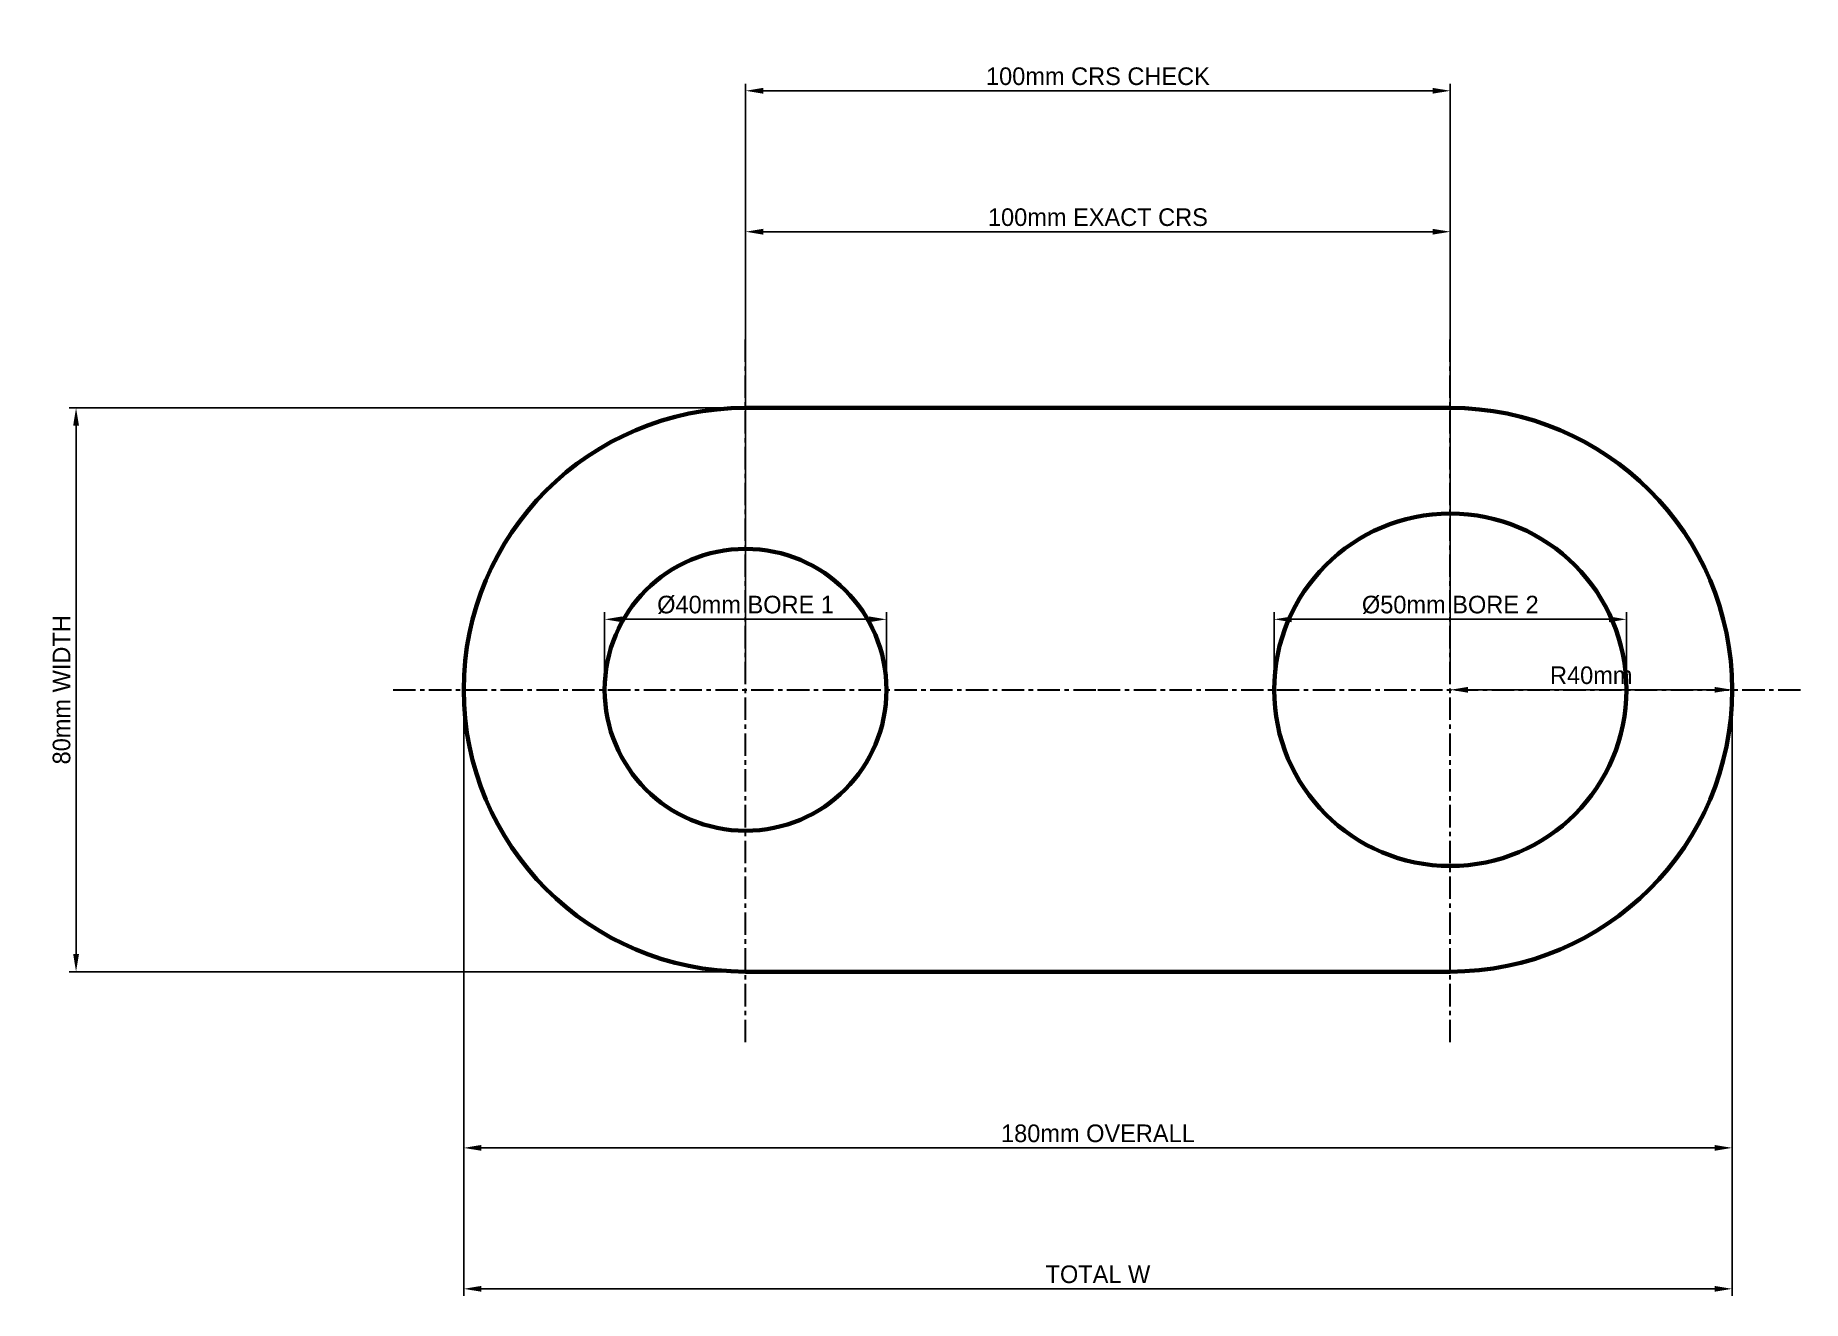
# Model space of a CAD drawing. Header units: metres. Extents: x -21 to 230, y 13 to 193.
import ezdxf

# ---------------------------------------------------------------- set-up
doc = ezdxf.new("R2010")
doc.units = ezdxf.units.M
doc.linetypes.add('CENTER', pattern=[5.08, 3.175, -0.635, 0.635, -0.635])
for name, color, linetype, lineweight in [('CENTERLINES', 7, 'CENTER', 30), ('DIMENSIONS', 7, 'Continuous', 30), ('GEOMETRY', 7, 'Continuous', 60)]:
    doc.layers.add(name, color=color, linetype=linetype, lineweight=lineweight)
doc.dimstyles.new('ENGINEERING_STYLE', dxfattribs={"dimtxt": 2.5, "dimasz": 2.5, "dimexe": 1, "dimexo": 1.5, "dimgap": 0.8, "dimtad": 1, "dimcen": 2.5, "dimazin": 3, "dimtfac": 1, "dimtmove": 0, "dimatfit": 3})

msp = doc.modelspace()

# ---------------------------------------------------------------- linework, layer by layer
at = {"layer": 'CENTERLINES'}
for p, q in [((80, 50), (80, 150)), ((180, 50), (180, 150)), ((30, 100), (130, 100)), ((130, 100), (230, 100))]:
    msp.add_line(p, q, dxfattribs=at)
at = {"layer": 'GEOMETRY'}
for p, q in [((80, 140), (180, 140)), ((80, 60), (180, 60))]:
    msp.add_line(p, q, dxfattribs=at)
for centre, radius in [((180, 100), 25), ((80, 100), 20)]:
    msp.add_circle(centre, radius, dxfattribs=at)
for centre, start, end in [((80, 100), 90, 270), ((180, 100), 270, 90)]:
    msp.add_arc(centre, 40, start, end, dxfattribs=at)

# ---------------------------------------------------------------- dimensions: what is measured, and where the dimension line sits
at = {"layer": 'DIMENSIONS'}
for base, p1, p2, text in [((80, 185), (80, 100), (180, 100), '100mm CRS CHECK'), ((80, 165), (80, 100), (180, 100), '100mm EXACT CRS'), ((60, 110), (60, 100), (100, 100), '%%C40mm BORE 1'), ((155, 110), (155, 100), (205, 100), '%%C50mm BORE 2'), ((180, 100), (180, 100), (220, 100), 'R40mm'), ((40, 35), (40, 100), (220, 100), '180mm OVERALL'), ((40, 15), (40, 100), (220, 100), 'TOTAL W')]:
    msp.add_linear_dim(base=base, p1=p1, p2=p2, text=text, dimstyle='ENGINEERING_STYLE', dxfattribs=at).render()
msp.add_linear_dim(base=(-15, 60), p1=(80, 60), p2=(80, 140), angle=90, text='80mm WIDTH', dimstyle='ENGINEERING_STYLE', dxfattribs=at).render()

doc.saveas('drawing.dxf')
